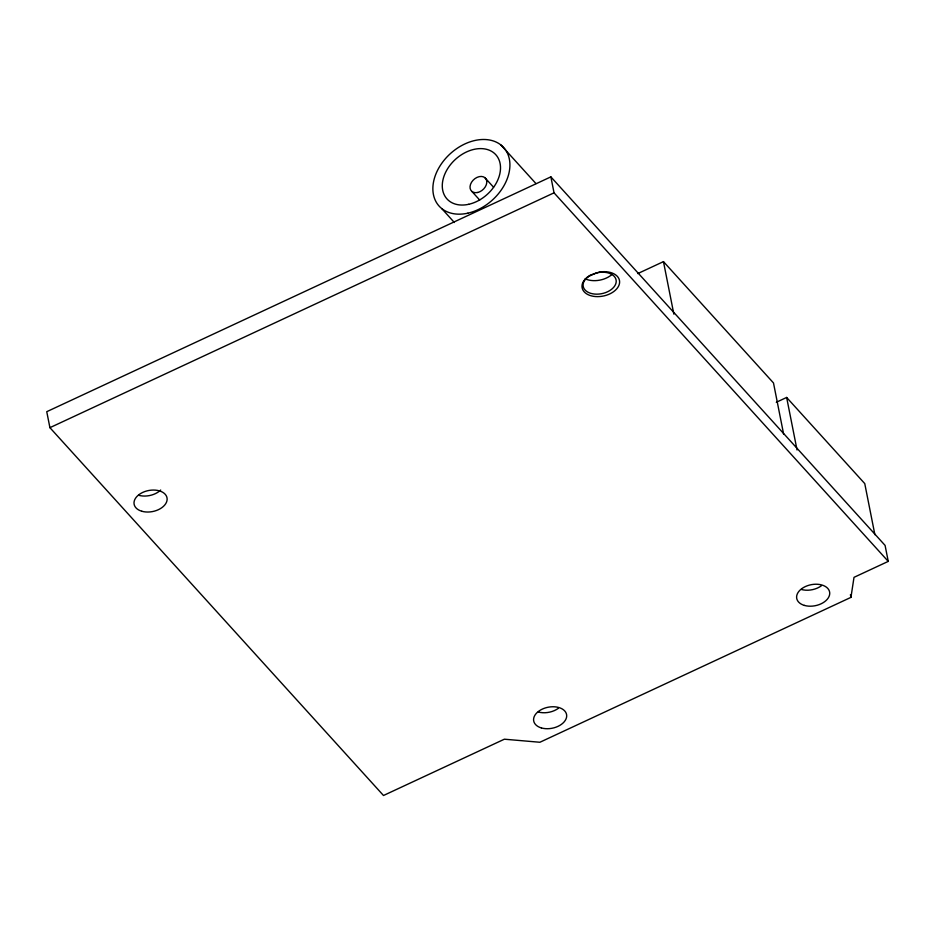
<?xml version="1.0" encoding="UTF-8"?>
<svg xmlns="http://www.w3.org/2000/svg" width="935" height="935" viewBox="0 0 935 935"><rect width="100%" height="100%" fill="white"/><g stroke="black" fill="none" stroke-linecap="round" stroke-linejoin="round"><path stroke-width="1.4" d="M850.943 597.371L854.006 577.339L888.25 561.386L885.083 545.409L550.867 176.867L46.75 411.692L49.917 427.669L383.49 795.498L504.374 739.199L539.892 742.261L850.943 597.371L850.418 594.707M49.917 427.669L554.034 192.832L888.25 561.386M637.763 273.593L663.464 261.625L773.49 382.953L783.612 434.05M776.295 402.272L786.639 397.457L864.758 483.594L874.879 534.691M501.02 145.065L535.942 183.564M484.868 177.638L493.575 187.234M471.953 191.5L479.678 200.02M441.764 208.598L454.363 222.507M786.639 397.457L797.041 449.969M663.464 261.625L673.854 314.137M550.867 176.867L554.034 192.832M160.68 490.033A16.76 10.706 -11.2 0 1 138.684 495.281M821.351 585.824A16.76 10.706 -11.2 0 1 801.272 589.447M558.312 708.356A16.76 10.706 -11.2 0 1 538.244 711.979M611.7 274.726A19.039 12.167 -11.2 0 1 585.123 278.805M586.736 277.59L583.978 280.57A19.039 12.167 -11.2 0 0 595.396 296.547A19.039 12.167 -11.2 0 0 619.496 283.41A19.039 12.167 -11.2 0 0 599.709 271.991L590.452 275.065L586.736 277.59M588.314 276.596L585.567 279.098A16.76 10.706 -11.2 0 0 594.87 294.093A16.76 10.706 -11.2 0 0 616.212 281.61A16.76 10.706 -11.2 0 0 595.864 273.078L588.314 276.596M804.439 605.424A16.76 10.706 -11.2 0 0 829.731 593.643A16.76 10.706 -11.2 0 0 805.339 586.572A16.76 10.706 -11.2 0 0 804.439 605.424M541.4 727.944A16.76 10.706 -11.2 0 0 566.692 716.163A16.76 10.706 -11.2 0 0 542.3 709.104A16.76 10.706 -11.2 0 0 541.4 727.944M141.839 511.258A16.76 10.706 -11.2 0 0 167.131 499.477A16.76 10.706 -11.2 0 0 142.739 492.406A16.76 10.706 -11.2 0 0 141.839 511.258M477.633 192.493A9.502 6.825 -42.2 0 0 486.036 178.994A9.502 6.825 -42.2 0 0 471.556 182.231A9.502 6.825 -42.2 0 0 477.633 192.493M467.851 213.18A43.583 31.311 -42.2 0 0 506.384 151.225A43.583 31.311 -42.2 0 0 439.929 166.079A43.583 31.311 -42.2 0 0 467.851 213.18M468.716 204.298A32.935 23.655 -42.2 0 0 497.841 157.477A32.935 23.655 -42.2 0 0 447.62 168.709A32.935 23.655 -42.2 0 0 468.716 204.298"/></g></svg>
